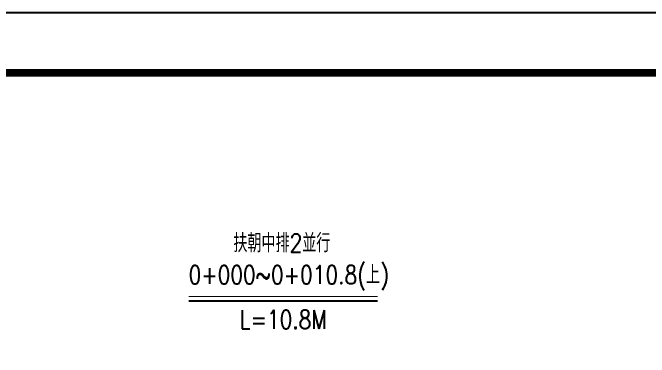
# Model space of a CAD drawing. Header units: millimetres. Extents: x -1400 to 47730, y 8839 to 61291.
# Drawn here: x 2836 to 9722, y 21962 to 25688 of the extents above; entities that cross this region are included whole.
import ezdxf
from ezdxf.enums import TextEntityAlignment as Align

# ---------------------------------------------------------------- set-up
doc = ezdxf.new("R2010")
doc.units = ezdxf.units.MM
doc.header["$LTSCALE"] = 20
doc.layers.add('FRAME', color=5, linetype='Continuous')
doc.layers.add('TITLE', color=6, linetype='Continuous')
doc.styles.add('YLIA', font='romans.shx', dxfattribs={"width": 0.8, "bigfont": 'lsp.shx'})

msp = doc.modelspace()

# ---------------------------------------------------------------- linework, layer by layer
at = {"layer": 'FRAME', "ltscale": 0.5}
msp.add_line((19600.42759, 25688.3663), (-1399.57241, 25688.3663), dxfattribs=at)
at = {"layer": 'FRAME', "const_width": 80}
msp.add_lwpolyline([(19100.42759, 11188.3663), (19100.42759, 25038.3663), (-399.57241, 25038.3663), (-399.57241, 11188.3663), (19100.42759, 11188.3663)], dxfattribs=at)
at = {"layer": 'TITLE'}
for points, const_width in [([(4740.13635, 22619.97415), (6782.04111, 22619.97415)], 10), ([(4740.13635, 22569.97415), (6782.04111, 22569.97415)], 20)]:
    msp.add_lwpolyline(points, dxfattribs=dict(at, const_width=const_width))

# ---------------------------------------------------------------- texts
at = {"layer": 'TITLE', "style": 'YLIA', "width": 0.8}
for s, p in [('扶朝中排2並行', (5747.431, 23097.65725)), ('0+000~0+010.8(上)', (5822.12256, 22754.88141)), ('L=10.8M', (5761.08873, 22271.40459))]:
    msp.add_text(s, height=200, dxfattribs=at).set_placement(p, align=Align.CENTER)

doc.saveas('drawing.dxf')
